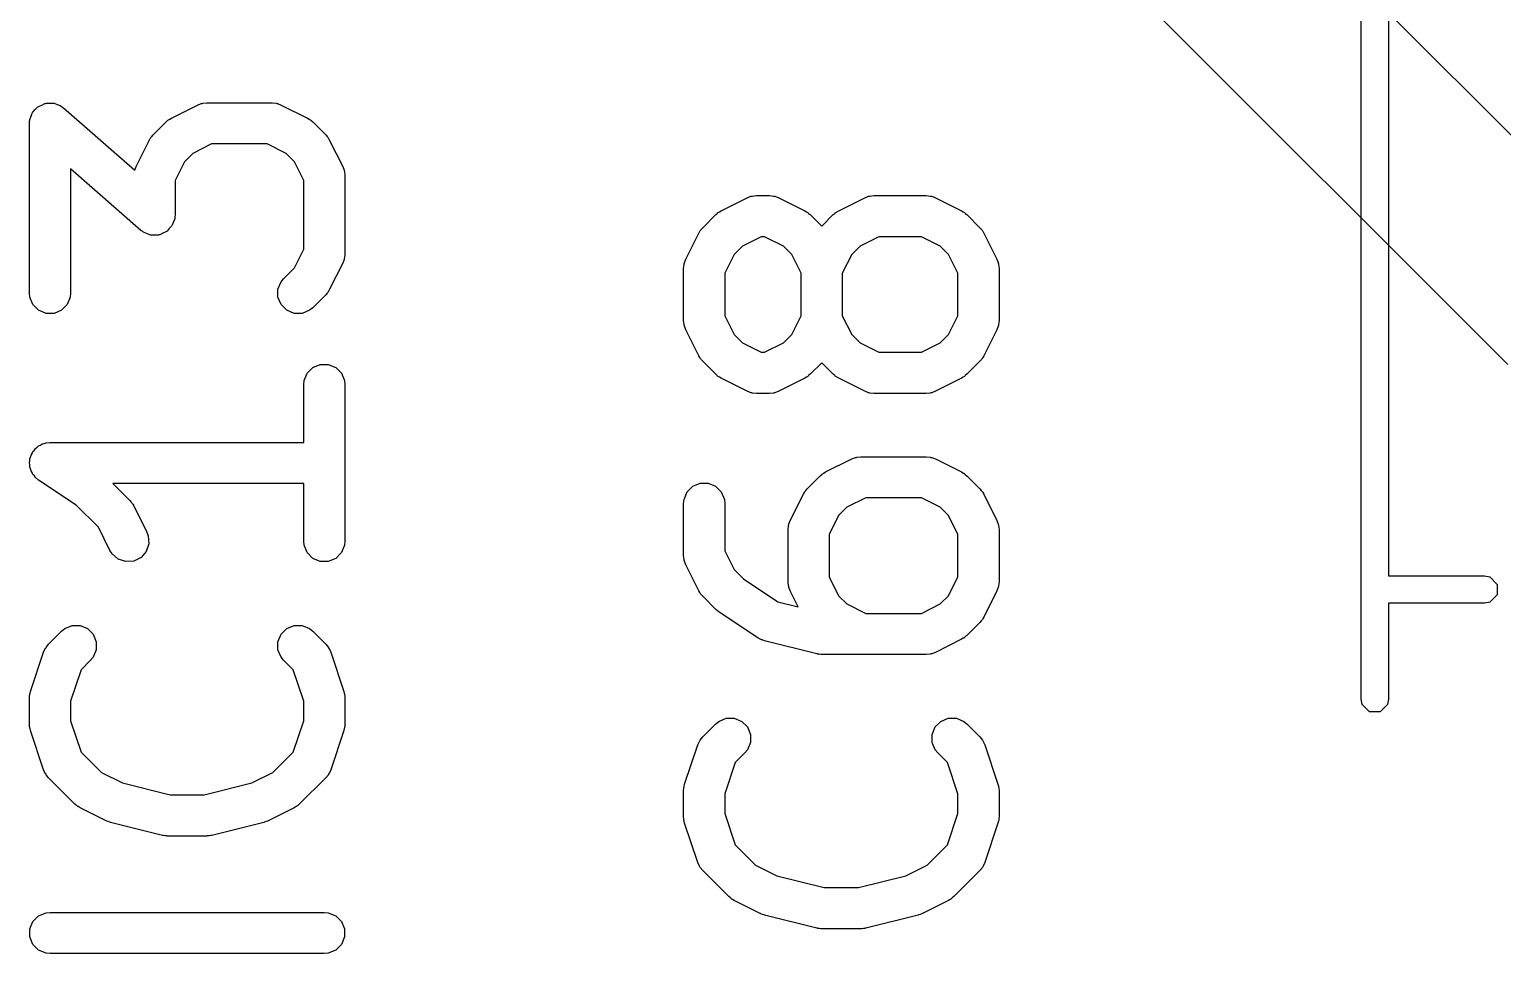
# Model space of a CAD drawing. Header units: inches. Extents: x 1.3 to 5.24, y -7.03 to -1.12.
# Drawn here: x 4.2911 to 4.5026, y -1.8672 to -1.7345 of the extents above; entities that cross this region are included whole.
import ezdxf

# ---------------------------------------------------------------- set-up
doc = ezdxf.new("R2010")
doc.units = ezdxf.units.IN
doc.header["$MEASUREMENT"] = 0
doc.layers.add('F.Cu', color=13, linetype='CONTINUOUS', true_color=0xc83434)
doc.layers.add('F.Silkscreen', color=41, linetype='CONTINUOUS', true_color=0xf2eda1)

msp = doc.modelspace()

# ---------------------------------------------------------------- linework, layer by layer
at = {"layer": 'F.Cu', "linetype": 'CONTINUOUS'}
for p, q in [((4.45441, -1.70031), (4.51729, -1.76319)), ((4.50335, -1.78265), (4.44117, -1.72047))]:
    msp.add_line(p, q, dxfattribs=at)
at = {"layer": 'F.Silkscreen', "linetype": 'CONTINUOUS'}
for p, q in [((4.48228, -1.83071), (4.48228, -1.59449)), ((4.48622, -1.59449), (4.48622, -1.81299)), ((4.29137, -1.74701), (4.29153, -1.74656)), ((4.29153, -1.74656), (4.29159, -1.74648)), ((4.29159, -1.74648), (4.29163, -1.74639)), ((4.29163, -1.74639), (4.29197, -1.74605)), ((4.29197, -1.74605), (4.29229, -1.74569)), ((4.29229, -1.74569), (4.29238, -1.74565)), ((4.29238, -1.74565), (4.29245, -1.74558)), ((4.29245, -1.74558), (4.29289, -1.74539)), ((4.29289, -1.74539), (4.29332, -1.74518)), ((4.29332, -1.74518), (4.29342, -1.74517)), ((4.29342, -1.74517), (4.29351, -1.74514)), ((4.29351, -1.74514), (4.29399, -1.74514)), ((4.29399, -1.74514), (4.29447, -1.7451)), ((4.29447, -1.7451), (4.29456, -1.74514)), ((4.29456, -1.74514), (4.29466, -1.74514)), ((4.29466, -1.74514), (4.29511, -1.74532)), ((4.29511, -1.74532), (4.29556, -1.74547)), ((4.29556, -1.74547), (4.29568, -1.74555)), ((4.29568, -1.74555), (4.29573, -1.74558)), ((4.29573, -1.74558), (4.29578, -1.74563)), ((4.29578, -1.74563), (4.29603, -1.74581)), ((4.29603, -1.74581), (4.30624, -1.75474)), ((4.31151, -1.74727), (4.31526, -1.74539)), ((4.31526, -1.74539), (4.3158, -1.74518)), ((4.3158, -1.74518), (4.31591, -1.74518)), ((4.31591, -1.74518), (4.31601, -1.74514)), ((4.31601, -1.74514), (4.31658, -1.74508)), ((4.31658, -1.74508), (4.32596, -1.74508)), ((4.32596, -1.74508), (4.32653, -1.74514)), ((4.32653, -1.74514), (4.32663, -1.74518)), ((4.32663, -1.74518), (4.32674, -1.74518)), ((4.32674, -1.74518), (4.32728, -1.74539)), ((4.32728, -1.74539), (4.33103, -1.74727)), ((4.29113, -1.74803), (4.29116, -1.74773)), ((4.29113, -1.7724), (4.29113, -1.74803)), ((4.29116, -1.74765), (4.29118, -1.7476)), ((4.29116, -1.74773), (4.29116, -1.74765)), ((4.29118, -1.7476), (4.29119, -1.74746)), ((4.29119, -1.74746), (4.29137, -1.74701)), ((4.30887, -1.74969), (4.31075, -1.74782)), ((4.31075, -1.74782), (4.31097, -1.74763)), ((4.31097, -1.74763), (4.31102, -1.74757)), ((4.31102, -1.74757), (4.31111, -1.74752)), ((4.31111, -1.74752), (4.31119, -1.74745)), ((4.31119, -1.74745), (4.31127, -1.74742)), ((4.31127, -1.74742), (4.31151, -1.74727)), ((4.33103, -1.74727), (4.33128, -1.74742)), ((4.33128, -1.74742), (4.33135, -1.74745)), ((4.33135, -1.74745), (4.33143, -1.74752)), ((4.33143, -1.74752), (4.33152, -1.74757)), ((4.33152, -1.74757), (4.33157, -1.74763)), ((4.33157, -1.74763), (4.3318, -1.74782)), ((4.3318, -1.74782), (4.33367, -1.74969)), ((4.30644, -1.75421), (4.30832, -1.75046)), ((4.30832, -1.75046), (4.30848, -1.75021)), ((4.30848, -1.75021), (4.30851, -1.75014)), ((4.30851, -1.75014), (4.30857, -1.75006)), ((4.30857, -1.75006), (4.30863, -1.74997)), ((4.30863, -1.74997), (4.30869, -1.74992)), ((4.30869, -1.74992), (4.30887, -1.74969)), ((4.33367, -1.74969), (4.33386, -1.74992)), ((4.33386, -1.74992), (4.33392, -1.74997)), ((4.33392, -1.74997), (4.33397, -1.75006)), ((4.33397, -1.75006), (4.33404, -1.75014)), ((4.33404, -1.75014), (4.33407, -1.75021)), ((4.33407, -1.75021), (4.33422, -1.75046)), ((4.33422, -1.75046), (4.3361, -1.75421)), ((4.31458, -1.75233), (4.31339, -1.75353)), ((4.31728, -1.75098), (4.31458, -1.75233)), ((4.32526, -1.75098), (4.31728, -1.75098)), ((4.32796, -1.75233), (4.32526, -1.75098)), ((4.32916, -1.75353), (4.32796, -1.75233)), ((4.30714, -1.76338), (4.29704, -1.75454)), ((4.29704, -1.75454), (4.29704, -1.7724)), ((4.30624, -1.75474), (4.30644, -1.75421)), ((4.31339, -1.75353), (4.31204, -1.75623)), ((4.3305, -1.75623), (4.32916, -1.75353)), ((4.3361, -1.75421), (4.33631, -1.75475)), ((4.33631, -1.75475), (4.33631, -1.75486)), ((4.33631, -1.75486), (4.33635, -1.75495)), ((4.33635, -1.75495), (4.33641, -1.75553)), ((4.31204, -1.75623), (4.31204, -1.76115)), ((4.3305, -1.76608), (4.3305, -1.75623)), ((4.33641, -1.75553), (4.33641, -1.76678)), ((4.39041, -1.76058), (4.39416, -1.7587)), ((4.39416, -1.7587), (4.3947, -1.75849)), ((4.3947, -1.75849), (4.39481, -1.75849)), ((4.39481, -1.75849), (4.39491, -1.75845)), ((4.39491, -1.75845), (4.39548, -1.75839)), ((4.39548, -1.75839), (4.39736, -1.75839)), ((4.39736, -1.75839), (4.39793, -1.75845)), ((4.39793, -1.75845), (4.39803, -1.75849)), ((4.39803, -1.75849), (4.39814, -1.75849)), ((4.39814, -1.75849), (4.39868, -1.7587)), ((4.39868, -1.7587), (4.40243, -1.76058)), ((4.40729, -1.76058), (4.41104, -1.7587)), ((4.41104, -1.7587), (4.41158, -1.75849)), ((4.41158, -1.75849), (4.41168, -1.75849)), ((4.41168, -1.75849), (4.41178, -1.75845)), ((4.41178, -1.75845), (4.41236, -1.75839)), ((4.41236, -1.75839), (4.41986, -1.75839)), ((4.41986, -1.75839), (4.42043, -1.75845)), ((4.42043, -1.75845), (4.42053, -1.75849)), ((4.42053, -1.75849), (4.42064, -1.75849)), ((4.42064, -1.75849), (4.42118, -1.7587)), ((4.42118, -1.7587), (4.42493, -1.76058)), ((4.31204, -1.76115), (4.31201, -1.76146)), ((4.38777, -1.763), (4.38965, -1.76113)), ((4.38965, -1.76113), (4.38987, -1.76094)), ((4.38987, -1.76094), (4.38992, -1.76088)), ((4.38992, -1.76088), (4.39001, -1.76083)), ((4.39001, -1.76083), (4.39009, -1.76076)), ((4.39009, -1.76076), (4.39017, -1.76073)), ((4.39017, -1.76073), (4.39041, -1.76058)), ((4.40243, -1.76058), (4.40268, -1.76073)), ((4.40268, -1.76073), (4.40275, -1.76076)), ((4.40275, -1.76076), (4.40283, -1.76083)), ((4.40283, -1.76083), (4.40292, -1.76088)), ((4.40292, -1.76088), (4.40297, -1.76094)), ((4.40297, -1.76094), (4.4032, -1.76113)), ((4.4032, -1.76113), (4.40486, -1.76279)), ((4.40486, -1.76279), (4.40652, -1.76113)), ((4.40652, -1.76113), (4.40675, -1.76094)), ((4.40675, -1.76094), (4.4068, -1.76088)), ((4.4068, -1.76088), (4.40689, -1.76083)), ((4.40689, -1.76083), (4.40697, -1.76076)), ((4.40697, -1.76076), (4.40704, -1.76073)), ((4.40704, -1.76073), (4.40729, -1.76058)), ((4.42493, -1.76058), (4.42517, -1.76073)), ((4.42517, -1.76073), (4.42525, -1.76076)), ((4.42525, -1.76076), (4.42533, -1.76083)), ((4.42533, -1.76083), (4.42542, -1.76088)), ((4.42542, -1.76088), (4.42547, -1.76094)), ((4.42547, -1.76094), (4.42569, -1.76113)), ((4.42569, -1.76113), (4.42757, -1.763)), ((4.30739, -1.76355), (4.30714, -1.76338)), ((4.3112, -1.76313), (4.31089, -1.7635)), ((4.31154, -1.7628), (4.3112, -1.76313)), ((4.31158, -1.7627), (4.31154, -1.7628)), ((4.31164, -1.76263), (4.31158, -1.7627)), ((4.3118, -1.76217), (4.31164, -1.76263)), ((4.31198, -1.76173), (4.3118, -1.76217)), ((4.312, -1.76159), (4.31198, -1.76173)), ((4.31201, -1.76154), (4.312, -1.76159)), ((4.31201, -1.76146), (4.31201, -1.76154)), ((4.38737, -1.76352), (4.3874, -1.76345)), ((4.3874, -1.76345), (4.38747, -1.76337)), ((4.38747, -1.76337), (4.38753, -1.76328)), ((4.38753, -1.76328), (4.38759, -1.76323)), ((4.38759, -1.76323), (4.38777, -1.763)), ((4.42757, -1.763), (4.42775, -1.76323)), ((4.42775, -1.76323), (4.42781, -1.76328)), ((4.42781, -1.76328), (4.42787, -1.76337)), ((4.42787, -1.76337), (4.42794, -1.76345)), ((4.42794, -1.76345), (4.42797, -1.76352)), ((4.30744, -1.76361), (4.30739, -1.76355)), ((4.3075, -1.76363), (4.30744, -1.76361)), ((4.30761, -1.76371), (4.3075, -1.76363)), ((4.30807, -1.76387), (4.30761, -1.76371)), ((4.30851, -1.76405), (4.30807, -1.76387)), ((4.30861, -1.76405), (4.30851, -1.76405)), ((4.3087, -1.76408), (4.30861, -1.76405)), ((4.30918, -1.76405), (4.3087, -1.76408)), ((4.30966, -1.76405), (4.30918, -1.76405)), ((4.30975, -1.76401), (4.30966, -1.76405)), ((4.30985, -1.76401), (4.30975, -1.76401)), ((4.31028, -1.76379), (4.30985, -1.76401)), ((4.31073, -1.76361), (4.31028, -1.76379)), ((4.3108, -1.76354), (4.31073, -1.76361)), ((4.31089, -1.7635), (4.3108, -1.76354)), ((4.38534, -1.76752), (4.38722, -1.76377)), ((4.38722, -1.76377), (4.38737, -1.76352)), ((4.39618, -1.7643), (4.39348, -1.76564)), ((4.39666, -1.7643), (4.39618, -1.7643)), ((4.39936, -1.76564), (4.39666, -1.7643)), ((4.41305, -1.7643), (4.41036, -1.76564)), ((4.41916, -1.7643), (4.41305, -1.7643)), ((4.42186, -1.76564), (4.41916, -1.7643)), ((4.42797, -1.76352), (4.42812, -1.76377)), ((4.42812, -1.76377), (4.43, -1.76752)), ((4.32916, -1.76878), (4.3305, -1.76608)), ((4.33631, -1.76756), (4.3361, -1.7681)), ((4.33635, -1.76736), (4.33631, -1.76745)), ((4.33631, -1.76745), (4.33631, -1.76756)), ((4.33641, -1.76678), (4.33635, -1.76736)), ((4.38514, -1.76806), (4.38534, -1.76752)), ((4.39229, -1.76684), (4.39094, -1.76954)), ((4.39348, -1.76564), (4.39229, -1.76684)), ((4.40056, -1.76684), (4.39936, -1.76564)), ((4.40191, -1.76954), (4.40056, -1.76684)), ((4.40916, -1.76684), (4.40781, -1.76954)), ((4.41036, -1.76564), (4.40916, -1.76684)), ((4.42305, -1.76684), (4.42186, -1.76564)), ((4.4244, -1.76954), (4.42305, -1.76684)), ((4.43, -1.76752), (4.4302, -1.76806)), ((4.32762, -1.77032), (4.32916, -1.76878)), ((4.3361, -1.7681), (4.33422, -1.77185)), ((4.38503, -1.76884), (4.38509, -1.76827)), ((4.38503, -1.77634), (4.38503, -1.76884)), ((4.38509, -1.76827), (4.38513, -1.76817)), ((4.38513, -1.76817), (4.38514, -1.76806)), ((4.39094, -1.76954), (4.39094, -1.77564)), ((4.40191, -1.77564), (4.40191, -1.76954)), ((4.40781, -1.76954), (4.40781, -1.77564)), ((4.4244, -1.77564), (4.4244, -1.76954)), ((4.4302, -1.76806), (4.43021, -1.76817)), ((4.43021, -1.76817), (4.43025, -1.76827)), ((4.43025, -1.76827), (4.43031, -1.76884)), ((4.43031, -1.76884), (4.43031, -1.77634)), ((4.32681, -1.77183), (4.32725, -1.77076)), ((4.32681, -1.77298), (4.32681, -1.77183)), ((4.32725, -1.77076), (4.32762, -1.77032)), ((4.33422, -1.77185), (4.33407, -1.7721)), ((4.29119, -1.77298), (4.29113, -1.7724)), ((4.29163, -1.77404), (4.29119, -1.77298)), ((4.29245, -1.77486), (4.29163, -1.77404)), ((4.29654, -1.77404), (4.29573, -1.77486)), ((4.29698, -1.77298), (4.29654, -1.77404)), ((4.29704, -1.7724), (4.29698, -1.77298)), ((4.32725, -1.77404), (4.32681, -1.77298)), ((4.32807, -1.77486), (4.32725, -1.77404)), ((4.33367, -1.77262), (4.3318, -1.77449)), ((4.33386, -1.77239), (4.33367, -1.77262)), ((4.33392, -1.77234), (4.33386, -1.77239)), ((4.33397, -1.77225), (4.33392, -1.77234)), ((4.33404, -1.77217), (4.33397, -1.77225)), ((4.33407, -1.7721), (4.33404, -1.77217)), ((4.29351, -1.7753), (4.29245, -1.77486)), ((4.29466, -1.7753), (4.29351, -1.7753)), ((4.29573, -1.77486), (4.29466, -1.7753)), ((4.32913, -1.7753), (4.32807, -1.77486)), ((4.33028, -1.7753), (4.32913, -1.7753)), ((4.33135, -1.77486), (4.33028, -1.7753)), ((4.3318, -1.77449), (4.33135, -1.77486)), ((4.39094, -1.77564), (4.39229, -1.77834)), ((4.40056, -1.77834), (4.40191, -1.77564)), ((4.40781, -1.77564), (4.40916, -1.77834)), ((4.42305, -1.77834), (4.4244, -1.77564)), ((4.38509, -1.77692), (4.38503, -1.77634)), ((4.38513, -1.77701), (4.38509, -1.77692)), ((4.38514, -1.77712), (4.38513, -1.77701)), ((4.38534, -1.77766), (4.38514, -1.77712)), ((4.38722, -1.78141), (4.38534, -1.77766)), ((4.43, -1.77766), (4.42812, -1.78141)), ((4.4302, -1.77712), (4.43, -1.77766)), ((4.43021, -1.77701), (4.4302, -1.77712)), ((4.43025, -1.77692), (4.43021, -1.77701)), ((4.43031, -1.77634), (4.43025, -1.77692)), ((4.39229, -1.77834), (4.39348, -1.77954)), ((4.39348, -1.77954), (4.39618, -1.78089)), ((4.39666, -1.78089), (4.39936, -1.77954)), ((4.39936, -1.77954), (4.40056, -1.77834)), ((4.40916, -1.77834), (4.41036, -1.77954)), ((4.41036, -1.77954), (4.41305, -1.78089)), ((4.41916, -1.78089), (4.42186, -1.77954)), ((4.42186, -1.77954), (4.42305, -1.77834)), ((4.38737, -1.78166), (4.38722, -1.78141)), ((4.3874, -1.78173), (4.38737, -1.78166)), ((4.38747, -1.78181), (4.3874, -1.78173)), ((4.38753, -1.7819), (4.38747, -1.78181)), ((4.38759, -1.78195), (4.38753, -1.7819)), ((4.38777, -1.78218), (4.38759, -1.78195)), ((4.38965, -1.78405), (4.38777, -1.78218)), ((4.39618, -1.78089), (4.39666, -1.78089)), ((4.40486, -1.78239), (4.4032, -1.78405)), ((4.40652, -1.78405), (4.40486, -1.78239)), ((4.41305, -1.78089), (4.41916, -1.78089)), ((4.42757, -1.78218), (4.42569, -1.78405)), ((4.42775, -1.78195), (4.42757, -1.78218)), ((4.42781, -1.7819), (4.42775, -1.78195)), ((4.42787, -1.78181), (4.42781, -1.7819)), ((4.42794, -1.78173), (4.42787, -1.78181)), ((4.42797, -1.78166), (4.42794, -1.78173)), ((4.42812, -1.78141), (4.42797, -1.78166)), ((4.33056, -1.78495), (4.331, -1.78389)), ((4.331, -1.78389), (4.33182, -1.78307)), ((4.33182, -1.78307), (4.33288, -1.78263)), ((4.33288, -1.78263), (4.33403, -1.78263)), ((4.33403, -1.78263), (4.3351, -1.78307)), ((4.3351, -1.78307), (4.33591, -1.78389)), ((4.33591, -1.78389), (4.33635, -1.78495)), ((4.38987, -1.78424), (4.38965, -1.78405)), ((4.38992, -1.7843), (4.38987, -1.78424)), ((4.39001, -1.78435), (4.38992, -1.7843)), ((4.39009, -1.78442), (4.39001, -1.78435)), ((4.39017, -1.78445), (4.39009, -1.78442)), ((4.39041, -1.78461), (4.39017, -1.78445)), ((4.39416, -1.78648), (4.39041, -1.78461)), ((4.40243, -1.78461), (4.39868, -1.78648)), ((4.40268, -1.78445), (4.40243, -1.78461)), ((4.40275, -1.78442), (4.40268, -1.78445)), ((4.40283, -1.78435), (4.40275, -1.78442)), ((4.40292, -1.7843), (4.40283, -1.78435)), ((4.40297, -1.78424), (4.40292, -1.7843)), ((4.4032, -1.78405), (4.40297, -1.78424)), ((4.40675, -1.78424), (4.40652, -1.78405)), ((4.4068, -1.7843), (4.40675, -1.78424)), ((4.40689, -1.78435), (4.4068, -1.7843)), ((4.40697, -1.78442), (4.40689, -1.78435)), ((4.40704, -1.78445), (4.40697, -1.78442)), ((4.40729, -1.78461), (4.40704, -1.78445)), ((4.41104, -1.78648), (4.40729, -1.78461)), ((4.42493, -1.78461), (4.42118, -1.78648)), ((4.42517, -1.78445), (4.42493, -1.78461)), ((4.42525, -1.78442), (4.42517, -1.78445)), ((4.42533, -1.78435), (4.42525, -1.78442)), ((4.42542, -1.7843), (4.42533, -1.78435)), ((4.42547, -1.78424), (4.42542, -1.7843)), ((4.42569, -1.78405), (4.42547, -1.78424)), ((4.3305, -1.78553), (4.33056, -1.78495)), ((4.3305, -1.79382), (4.3305, -1.78553)), ((4.33635, -1.78495), (4.33641, -1.78553)), ((4.33641, -1.78553), (4.33641, -1.80802)), ((4.3947, -1.78669), (4.39416, -1.78648)), ((4.39481, -1.78669), (4.3947, -1.78669)), ((4.39491, -1.78674), (4.39481, -1.78669)), ((4.39803, -1.78669), (4.39793, -1.78674)), ((4.39814, -1.78669), (4.39803, -1.78669)), ((4.39868, -1.78648), (4.39814, -1.78669)), ((4.41158, -1.78669), (4.41104, -1.78648)), ((4.41168, -1.78669), (4.41158, -1.78669)), ((4.41178, -1.78674), (4.41168, -1.78669)), ((4.42053, -1.78669), (4.42043, -1.78674)), ((4.42064, -1.78669), (4.42053, -1.78669)), ((4.42118, -1.78648), (4.42064, -1.78669)), ((4.39548, -1.78679), (4.39491, -1.78674)), ((4.39736, -1.78679), (4.39548, -1.78679)), ((4.39793, -1.78674), (4.39736, -1.78679)), ((4.41236, -1.78679), (4.41178, -1.78674)), ((4.41986, -1.78679), (4.41236, -1.78679)), ((4.42043, -1.78674), (4.41986, -1.78679)), ((4.29152, -1.7954), (4.29163, -1.79513)), ((4.29163, -1.79513), (4.29184, -1.79493)), ((4.29184, -1.79493), (4.292, -1.79469)), ((4.292, -1.79469), (4.29224, -1.79453)), ((4.29224, -1.79453), (4.29245, -1.79432)), ((4.29245, -1.79432), (4.29271, -1.79421)), ((4.29271, -1.79421), (4.29295, -1.79405)), ((4.29295, -1.79405), (4.29324, -1.79399)), ((4.29324, -1.79399), (4.29351, -1.79388)), ((4.29351, -1.79388), (4.29408, -1.79382)), ((4.29408, -1.79382), (4.29408, -1.79382)), ((4.29408, -1.79382), (4.29409, -1.79382)), ((4.29409, -1.79382), (4.29409, -1.79382)), ((4.29409, -1.79382), (4.3305, -1.79382)), ((4.29113, -1.79678), (4.29119, -1.79649)), ((4.29119, -1.79706), (4.29113, -1.79678)), ((4.29119, -1.7962), (4.2913, -1.79593)), ((4.29119, -1.79649), (4.29119, -1.7962)), ((4.29119, -1.79735), (4.29119, -1.79706)), ((4.2913, -1.79593), (4.29136, -1.79565)), ((4.29136, -1.79565), (4.29152, -1.7954)), ((4.40541, -1.79807), (4.40916, -1.7962)), ((4.40916, -1.7962), (4.4097, -1.79599)), ((4.4097, -1.79599), (4.40981, -1.79598)), ((4.40981, -1.79598), (4.40991, -1.79594)), ((4.40991, -1.79594), (4.41048, -1.79588)), ((4.41048, -1.79588), (4.41986, -1.79588)), ((4.41986, -1.79588), (4.42043, -1.79594)), ((4.42043, -1.79594), (4.42053, -1.79598)), ((4.42053, -1.79598), (4.42064, -1.79599)), ((4.42064, -1.79599), (4.42118, -1.7962)), ((4.42118, -1.7962), (4.42493, -1.79807)), ((4.2913, -1.79762), (4.29119, -1.79735)), ((4.29136, -1.79791), (4.2913, -1.79762)), ((4.29152, -1.79815), (4.29136, -1.79791)), ((4.29163, -1.79842), (4.29152, -1.79815)), ((4.29184, -1.79862), (4.29163, -1.79842)), ((4.292, -1.79887), (4.29184, -1.79862)), ((4.29244, -1.79923), (4.292, -1.79887)), ((4.29245, -1.79923), (4.29244, -1.79923)), ((4.29783, -1.80282), (4.29245, -1.79923)), ((4.29245, -1.79923), (4.29245, -1.79923)), ((4.29245, -1.79923), (4.29245, -1.79923)), ((4.40277, -1.8005), (4.40464, -1.79862)), ((4.40464, -1.79862), (4.40487, -1.79844)), ((4.40487, -1.79844), (4.40492, -1.79838)), ((4.40492, -1.79838), (4.40501, -1.79832)), ((4.40501, -1.79832), (4.40509, -1.79826)), ((4.40509, -1.79826), (4.40516, -1.79823)), ((4.40516, -1.79823), (4.40541, -1.79807)), ((4.42493, -1.79807), (4.42517, -1.79823)), ((4.42517, -1.79823), (4.42525, -1.79826)), ((4.42525, -1.79826), (4.42533, -1.79832)), ((4.42533, -1.79832), (4.42542, -1.79838)), ((4.42542, -1.79838), (4.42547, -1.79844)), ((4.42547, -1.79844), (4.42569, -1.79862)), ((4.42569, -1.79862), (4.42757, -1.8005)), ((4.3305, -1.79973), (4.30309, -1.79973)), ((4.30309, -1.79973), (4.30555, -1.80219)), ((4.3305, -1.80802), (4.3305, -1.79973)), ((4.38509, -1.80201), (4.38553, -1.80095)), ((4.38553, -1.80095), (4.38634, -1.80013)), ((4.38634, -1.80013), (4.38741, -1.79969)), ((4.38741, -1.79969), (4.38856, -1.79969)), ((4.38856, -1.79969), (4.38963, -1.80013)), ((4.38963, -1.80013), (4.39044, -1.80095)), ((4.39044, -1.80095), (4.39088, -1.80201)), ((4.40034, -1.80502), (4.40222, -1.80127)), ((4.40222, -1.80127), (4.40237, -1.80102)), ((4.40237, -1.80102), (4.4024, -1.80095)), ((4.4024, -1.80095), (4.40247, -1.80087)), ((4.40247, -1.80087), (4.40253, -1.80078)), ((4.40253, -1.80078), (4.40258, -1.80073)), ((4.40258, -1.80073), (4.40277, -1.8005)), ((4.42757, -1.8005), (4.42775, -1.80073)), ((4.42775, -1.80073), (4.42781, -1.80078)), ((4.42781, -1.80078), (4.42787, -1.80087)), ((4.42787, -1.80087), (4.42794, -1.80095)), ((4.42794, -1.80095), (4.42797, -1.80102)), ((4.42797, -1.80102), (4.42812, -1.80127)), ((4.42812, -1.80127), (4.43, -1.80502)), ((4.30103, -1.80602), (4.29783, -1.80282)), ((4.30555, -1.80219), (4.30573, -1.80241)), ((4.30573, -1.80241), (4.30579, -1.80246)), ((4.30579, -1.80246), (4.30585, -1.80255)), ((4.30585, -1.80255), (4.30592, -1.80263)), ((4.30592, -1.80263), (4.30595, -1.80271)), ((4.30595, -1.80271), (4.3061, -1.80295)), ((4.3061, -1.80295), (4.30798, -1.8067)), ((4.38503, -1.80259), (4.38509, -1.80201)), ((4.38503, -1.81009), (4.38503, -1.80259)), ((4.39088, -1.80201), (4.39094, -1.80259)), ((4.39094, -1.80259), (4.39094, -1.80939)), ((4.40848, -1.80314), (4.40728, -1.80434)), ((4.41118, -1.80179), (4.40848, -1.80314)), ((4.41916, -1.80179), (4.41118, -1.80179)), ((4.42186, -1.80314), (4.41916, -1.80179)), ((4.42305, -1.80434), (4.42186, -1.80314)), ((4.40003, -1.80634), (4.40009, -1.80576)), ((4.40009, -1.80576), (4.40013, -1.80566)), ((4.40013, -1.80566), (4.40014, -1.80556)), ((4.40014, -1.80556), (4.40034, -1.80502)), ((4.40728, -1.80434), (4.40594, -1.80703)), ((4.4244, -1.80703), (4.42305, -1.80434)), ((4.43, -1.80502), (4.4302, -1.80556)), ((4.4302, -1.80556), (4.43021, -1.80566)), ((4.43021, -1.80566), (4.43025, -1.80576)), ((4.43025, -1.80576), (4.43031, -1.80634)), ((4.30269, -1.80934), (4.30103, -1.80602)), ((4.30798, -1.8067), (4.30818, -1.80724)), ((4.30818, -1.80724), (4.30827, -1.80839)), ((4.40003, -1.81384), (4.40003, -1.80634)), ((4.40594, -1.80703), (4.40594, -1.81314)), ((4.4244, -1.81314), (4.4244, -1.80703)), ((4.43031, -1.80634), (4.43031, -1.81384)), ((4.303, -1.80983), (4.30269, -1.80934)), ((4.30387, -1.81059), (4.303, -1.80983)), ((4.3079, -1.80949), (4.30715, -1.81036)), ((4.30827, -1.80839), (4.3079, -1.80949)), ((4.33056, -1.8086), (4.3305, -1.80802)), ((4.331, -1.80966), (4.33056, -1.8086)), ((4.33182, -1.81048), (4.331, -1.80966)), ((4.33591, -1.80966), (4.3351, -1.81048)), ((4.33635, -1.8086), (4.33591, -1.80966)), ((4.33641, -1.80802), (4.33635, -1.8086)), ((4.39094, -1.80939), (4.39229, -1.81209)), ((4.30497, -1.81095), (4.30387, -1.81059)), ((4.30612, -1.81087), (4.30497, -1.81095)), ((4.30715, -1.81036), (4.30612, -1.81087)), ((4.33288, -1.81092), (4.33182, -1.81048)), ((4.33403, -1.81092), (4.33288, -1.81092)), ((4.3351, -1.81048), (4.33403, -1.81092)), ((4.38509, -1.81066), (4.38503, -1.81009)), ((4.38513, -1.81076), (4.38509, -1.81066)), ((4.38514, -1.81087), (4.38513, -1.81076)), ((4.38534, -1.81141), (4.38514, -1.81087)), ((4.38722, -1.81516), (4.38534, -1.81141)), ((4.39229, -1.81209), (4.39362, -1.81342)), ((4.39362, -1.81342), (4.39857, -1.81672)), ((4.40009, -1.81441), (4.40003, -1.81384)), ((4.40594, -1.81314), (4.40728, -1.81584)), ((4.42305, -1.81584), (4.4244, -1.81314)), ((4.43031, -1.81384), (4.43025, -1.81441)), ((4.48622, -1.81299), (4.5, -1.81299)), ((4.5, -1.81299), (4.50075, -1.81314)), ((4.50075, -1.81314), (4.50182, -1.81421)), ((4.50182, -1.81421), (4.50182, -1.81571)), ((4.38737, -1.8154), (4.38722, -1.81516)), ((4.3874, -1.81548), (4.38737, -1.8154)), ((4.38747, -1.81556), (4.3874, -1.81548)), ((4.38753, -1.81565), (4.38747, -1.81556)), ((4.38759, -1.8157), (4.38753, -1.81565)), ((4.38777, -1.81592), (4.38759, -1.8157)), ((4.38965, -1.8178), (4.38777, -1.81592)), ((4.40013, -1.81451), (4.40009, -1.81441)), ((4.40014, -1.81462), (4.40013, -1.81451)), ((4.40034, -1.81516), (4.40014, -1.81462)), ((4.40149, -1.81745), (4.40034, -1.81516)), ((4.40728, -1.81584), (4.40848, -1.81703)), ((4.42186, -1.81703), (4.42305, -1.81584)), ((4.43, -1.81516), (4.42812, -1.81891)), ((4.4302, -1.81462), (4.43, -1.81516)), ((4.43021, -1.81451), (4.4302, -1.81462)), ((4.43025, -1.81441), (4.43021, -1.81451)), ((4.50182, -1.81571), (4.50075, -1.81678)), ((4.38988, -1.81799), (4.38965, -1.8178)), ((4.38965, -1.8178), (4.38965, -1.8178)), ((4.38965, -1.8178), (4.38965, -1.8178)), ((4.39009, -1.81817), (4.38988, -1.81799)), ((4.3901, -1.81817), (4.39009, -1.81817)), ((4.39009, -1.81817), (4.39009, -1.81817)), ((4.39572, -1.82192), (4.3901, -1.81817)), ((4.39857, -1.81672), (4.40149, -1.81745)), ((4.40848, -1.81703), (4.41118, -1.81838)), ((4.41118, -1.81838), (4.41916, -1.81838)), ((4.41916, -1.81838), (4.42186, -1.81703)), ((4.5, -1.81693), (4.48622, -1.81693)), ((4.48622, -1.81693), (4.48622, -1.83071)), ((4.50075, -1.81678), (4.5, -1.81693)), ((4.2962, -1.82057), (4.29726, -1.82013)), ((4.29726, -1.82013), (4.29841, -1.82013)), ((4.29841, -1.82013), (4.29948, -1.82057)), ((4.32807, -1.82057), (4.32913, -1.82013)), ((4.32913, -1.82013), (4.33028, -1.82013)), ((4.33028, -1.82013), (4.33135, -1.82057)), ((4.42757, -1.81967), (4.42569, -1.82155)), ((4.42775, -1.81945), (4.42757, -1.81967)), ((4.42781, -1.8194), (4.42775, -1.81945)), ((4.42787, -1.81931), (4.42781, -1.8194)), ((4.42794, -1.81923), (4.42787, -1.81931)), ((4.42797, -1.81915), (4.42794, -1.81923)), ((4.42812, -1.81891), (4.42797, -1.81915)), ((4.29387, -1.82281), (4.29575, -1.82093)), ((4.29575, -1.82093), (4.2962, -1.82057)), ((4.29948, -1.82057), (4.30029, -1.82138)), ((4.30029, -1.82138), (4.30073, -1.82245)), ((4.30073, -1.82245), (4.30073, -1.8236)), ((4.32681, -1.82245), (4.32725, -1.82138)), ((4.32681, -1.8236), (4.32681, -1.82245)), ((4.32725, -1.82138), (4.32807, -1.82057)), ((4.33135, -1.82057), (4.3318, -1.82093)), ((4.3318, -1.82093), (4.33367, -1.82281)), ((4.39604, -1.82209), (4.39572, -1.82192)), ((4.3961, -1.82213), (4.39604, -1.82209)), ((4.39617, -1.82215), (4.3961, -1.82213)), ((4.39623, -1.82219), (4.39617, -1.82215)), ((4.3963, -1.8222), (4.39623, -1.82219)), ((4.39664, -1.82232), (4.3963, -1.8222)), ((4.40414, -1.8242), (4.39664, -1.82232)), ((4.42493, -1.8221), (4.42118, -1.82398)), ((4.42517, -1.82194), (4.42493, -1.8221)), ((4.42525, -1.82192), (4.42517, -1.82194)), ((4.42533, -1.82185), (4.42525, -1.82192)), ((4.42542, -1.82179), (4.42533, -1.82185)), ((4.42547, -1.82173), (4.42542, -1.82179)), ((4.42569, -1.82155), (4.42547, -1.82173)), ((4.29129, -1.82959), (4.29316, -1.82396)), ((4.29316, -1.82396), (4.2934, -1.82343)), ((4.2934, -1.82343), (4.29347, -1.82335)), ((4.29347, -1.82335), (4.29351, -1.82326)), ((4.29351, -1.82326), (4.29387, -1.82281)), ((4.30029, -1.82466), (4.29992, -1.82511)), ((4.30073, -1.8236), (4.30029, -1.82466)), ((4.32725, -1.82466), (4.32681, -1.8236)), ((4.32762, -1.82511), (4.32725, -1.82466)), ((4.33367, -1.82281), (4.33404, -1.82326)), ((4.33404, -1.82326), (4.33408, -1.82335)), ((4.33408, -1.82335), (4.33415, -1.82343)), ((4.33415, -1.82343), (4.33438, -1.82396)), ((4.33438, -1.82396), (4.33626, -1.82959)), ((4.40424, -1.82421), (4.40414, -1.8242)), ((4.40428, -1.82423), (4.40424, -1.82421)), ((4.4045, -1.82425), (4.40428, -1.82423)), ((4.40471, -1.82428), (4.4045, -1.82425)), ((4.40476, -1.82428), (4.40471, -1.82428)), ((4.40486, -1.82429), (4.40476, -1.82428)), ((4.41986, -1.82429), (4.40486, -1.82429)), ((4.42043, -1.82423), (4.41986, -1.82429)), ((4.42053, -1.82419), (4.42043, -1.82423)), ((4.42064, -1.82418), (4.42053, -1.82419)), ((4.42118, -1.82398), (4.42064, -1.82418)), ((4.29854, -1.82649), (4.29704, -1.831)), ((4.29992, -1.82511), (4.29854, -1.82649)), ((4.329, -1.82649), (4.32762, -1.82511)), ((4.3305, -1.831), (4.329, -1.82649)), ((4.29113, -1.83052), (4.29116, -1.83023)), ((4.29113, -1.83427), (4.29113, -1.83052)), ((4.29116, -1.83015), (4.29118, -1.83005)), ((4.29116, -1.83023), (4.29116, -1.83015)), ((4.29118, -1.83005), (4.29119, -1.82995)), ((4.29119, -1.82995), (4.29122, -1.82987)), ((4.29122, -1.82987), (4.29129, -1.82959)), ((4.29704, -1.831), (4.29704, -1.83379)), ((4.3305, -1.83379), (4.3305, -1.831)), ((4.33626, -1.82959), (4.33632, -1.82987)), ((4.33632, -1.82987), (4.33635, -1.82995)), ((4.33635, -1.82995), (4.33636, -1.83005)), ((4.33636, -1.83005), (4.33639, -1.83015)), ((4.33639, -1.83015), (4.33638, -1.83023)), ((4.33638, -1.83023), (4.33641, -1.83052)), ((4.33641, -1.83052), (4.33641, -1.83427)), ((4.48243, -1.83146), (4.48228, -1.83071)), ((4.48622, -1.83071), (4.48607, -1.83146)), ((4.4835, -1.83253), (4.48243, -1.83146)), ((4.48501, -1.83253), (4.4835, -1.83253)), ((4.48607, -1.83146), (4.48501, -1.83253)), ((4.29116, -1.83456), (4.29113, -1.83427)), ((4.29116, -1.83464), (4.29116, -1.83456)), ((4.29118, -1.83474), (4.29116, -1.83464)), ((4.29119, -1.83485), (4.29118, -1.83474)), ((4.29122, -1.83492), (4.29119, -1.83485)), ((4.29129, -1.8352), (4.29122, -1.83492)), ((4.29316, -1.84083), (4.29129, -1.8352)), ((4.29704, -1.83379), (4.29854, -1.8383)), ((4.329, -1.8383), (4.3305, -1.83379)), ((4.33626, -1.8352), (4.33438, -1.84083)), ((4.33632, -1.83492), (4.33626, -1.8352)), ((4.33635, -1.83485), (4.33632, -1.83492)), ((4.33636, -1.83474), (4.33635, -1.83485)), ((4.33639, -1.83464), (4.33636, -1.83474)), ((4.33641, -1.83427), (4.33638, -1.83456)), ((4.33638, -1.83456), (4.33639, -1.83464)), ((4.38777, -1.83612), (4.38965, -1.83425)), ((4.38965, -1.83425), (4.39009, -1.83388)), ((4.39009, -1.83388), (4.39116, -1.83344)), ((4.39116, -1.83344), (4.39231, -1.83344)), ((4.39231, -1.83344), (4.39337, -1.83388)), ((4.39337, -1.83388), (4.39419, -1.83469)), ((4.39419, -1.83469), (4.39463, -1.83576)), ((4.42071, -1.83576), (4.42115, -1.83469)), ((4.42115, -1.83469), (4.42197, -1.83388)), ((4.42197, -1.83388), (4.42303, -1.83344)), ((4.42303, -1.83344), (4.42418, -1.83344)), ((4.42418, -1.83344), (4.42525, -1.83388)), ((4.42525, -1.83388), (4.42569, -1.83425)), ((4.42569, -1.83425), (4.42757, -1.83612)), ((4.38518, -1.8429), (4.38706, -1.83727)), ((4.38706, -1.83727), (4.38729, -1.83675)), ((4.38729, -1.83675), (4.38736, -1.83667)), ((4.38736, -1.83667), (4.3874, -1.83657)), ((4.3874, -1.83657), (4.38777, -1.83612)), ((4.39463, -1.83691), (4.39419, -1.83797)), ((4.39463, -1.83576), (4.39463, -1.83691)), ((4.42071, -1.83691), (4.42071, -1.83576)), ((4.42115, -1.83797), (4.42071, -1.83691)), ((4.42757, -1.83612), (4.42794, -1.83657)), ((4.42794, -1.83657), (4.42798, -1.83667)), ((4.42798, -1.83667), (4.42805, -1.83675)), ((4.42805, -1.83675), (4.42828, -1.83727)), ((4.42828, -1.83727), (4.43016, -1.8429)), ((4.29854, -1.8383), (4.30146, -1.84122)), ((4.32608, -1.84122), (4.329, -1.8383)), ((4.39382, -1.83842), (4.39244, -1.8398)), ((4.39419, -1.83797), (4.39382, -1.83842)), ((4.42152, -1.83842), (4.42115, -1.83797)), ((4.4229, -1.8398), (4.42152, -1.83842)), ((4.2934, -1.84136), (4.29316, -1.84083)), ((4.29347, -1.84144), (4.2934, -1.84136)), ((4.29351, -1.84154), (4.29347, -1.84144)), ((4.29387, -1.84198), (4.29351, -1.84154)), ((4.30146, -1.84122), (4.30449, -1.84273)), ((4.32305, -1.84273), (4.32608, -1.84122)), ((4.33404, -1.84154), (4.33367, -1.84198)), ((4.33408, -1.84144), (4.33404, -1.84154)), ((4.33415, -1.84136), (4.33408, -1.84144)), ((4.33438, -1.84083), (4.33415, -1.84136)), ((4.39244, -1.8398), (4.39094, -1.84431)), ((4.4244, -1.84431), (4.4229, -1.8398)), ((4.29762, -1.84573), (4.29387, -1.84198)), ((4.30449, -1.84273), (4.31132, -1.84444)), ((4.31622, -1.84444), (4.32305, -1.84273)), ((4.33367, -1.84198), (4.32992, -1.84573)), ((4.38503, -1.84383), (4.38506, -1.84354)), ((4.38506, -1.84346), (4.38508, -1.84336)), ((4.38506, -1.84354), (4.38506, -1.84346)), ((4.38508, -1.84336), (4.38509, -1.84326)), ((4.38509, -1.84326), (4.38512, -1.84318)), ((4.38512, -1.84318), (4.38518, -1.8429)), ((4.43016, -1.8429), (4.43022, -1.84318)), ((4.43022, -1.84318), (4.43025, -1.84326)), ((4.43025, -1.84326), (4.43026, -1.84336)), ((4.43026, -1.84336), (4.43028, -1.84346)), ((4.43028, -1.84346), (4.43028, -1.84354)), ((4.43028, -1.84354), (4.43031, -1.84383)), ((4.29785, -1.84592), (4.29762, -1.84573)), ((4.2979, -1.84598), (4.29785, -1.84592)), ((4.31132, -1.84444), (4.31622, -1.84444)), ((4.32969, -1.84592), (4.32964, -1.84598)), ((4.32992, -1.84573), (4.32969, -1.84592)), ((4.38503, -1.84758), (4.38503, -1.84383)), ((4.39094, -1.84431), (4.39094, -1.8471)), ((4.4244, -1.8471), (4.4244, -1.84431)), ((4.43031, -1.84383), (4.43031, -1.84758)), ((4.29799, -1.84603), (4.2979, -1.84598)), ((4.29807, -1.8461), (4.29799, -1.84603)), ((4.29814, -1.84613), (4.29807, -1.8461)), ((4.29839, -1.84629), (4.29814, -1.84613)), ((4.30214, -1.84816), (4.29839, -1.84629)), ((4.32915, -1.84629), (4.3254, -1.84816)), ((4.3294, -1.84613), (4.32915, -1.84629)), ((4.32947, -1.8461), (4.3294, -1.84613)), ((4.32955, -1.84603), (4.32947, -1.8461)), ((4.32964, -1.84598), (4.32955, -1.84603)), ((4.38506, -1.84787), (4.38503, -1.84758)), ((4.38506, -1.84795), (4.38506, -1.84787)), ((4.38508, -1.84805), (4.38506, -1.84795)), ((4.38509, -1.84816), (4.38508, -1.84805)), ((4.39094, -1.8471), (4.39244, -1.85161)), ((4.4229, -1.85161), (4.4244, -1.8471)), ((4.43026, -1.84805), (4.43025, -1.84816)), ((4.43028, -1.84795), (4.43026, -1.84805)), ((4.43031, -1.84758), (4.43028, -1.84787)), ((4.43028, -1.84787), (4.43028, -1.84795)), ((4.30218, -1.84818), (4.30214, -1.84816)), ((4.3022, -1.84819), (4.30218, -1.84818)), ((4.30244, -1.84828), (4.3022, -1.84819)), ((4.30268, -1.84837), (4.30244, -1.84828)), ((4.3027, -1.84837), (4.30268, -1.84837)), ((4.30275, -1.84838), (4.3027, -1.84837)), ((4.31024, -1.85026), (4.30275, -1.84838)), ((4.3248, -1.84838), (4.3173, -1.85026)), ((4.32484, -1.84837), (4.3248, -1.84838)), ((4.32486, -1.84837), (4.32484, -1.84837)), ((4.3251, -1.84828), (4.32486, -1.84837)), ((4.32534, -1.84819), (4.3251, -1.84828)), ((4.32536, -1.84818), (4.32534, -1.84819)), ((4.3254, -1.84816), (4.32536, -1.84818)), ((4.38512, -1.84823), (4.38509, -1.84816)), ((4.38518, -1.84852), (4.38512, -1.84823)), ((4.38706, -1.85414), (4.38518, -1.84852)), ((4.43016, -1.84852), (4.42828, -1.85414)), ((4.43022, -1.84823), (4.43016, -1.84852)), ((4.43025, -1.84816), (4.43022, -1.84823)), ((4.31034, -1.85027), (4.31024, -1.85026)), ((4.31038, -1.85029), (4.31034, -1.85027)), ((4.3106, -1.85031), (4.31038, -1.85029)), ((4.31082, -1.85034), (4.3106, -1.85031)), ((4.31086, -1.85034), (4.31082, -1.85034)), ((4.31096, -1.85035), (4.31086, -1.85034)), ((4.31658, -1.85035), (4.31096, -1.85035)), ((4.31669, -1.85034), (4.31658, -1.85035)), ((4.31673, -1.85034), (4.31669, -1.85034)), ((4.31694, -1.85031), (4.31673, -1.85034)), ((4.31716, -1.85029), (4.31694, -1.85031)), ((4.3172, -1.85027), (4.31716, -1.85029)), ((4.3173, -1.85026), (4.3172, -1.85027)), ((4.39244, -1.85161), (4.39536, -1.85453)), ((4.41998, -1.85453), (4.4229, -1.85161)), ((4.38729, -1.85467), (4.38706, -1.85414)), ((4.42828, -1.85414), (4.42805, -1.85467)), ((4.38736, -1.85475), (4.38729, -1.85467)), ((4.3874, -1.85485), (4.38736, -1.85475)), ((4.38777, -1.85529), (4.3874, -1.85485)), ((4.39152, -1.85904), (4.38777, -1.85529)), ((4.39536, -1.85453), (4.39839, -1.85604)), ((4.39839, -1.85604), (4.40522, -1.85775)), ((4.41012, -1.85775), (4.41695, -1.85604)), ((4.41695, -1.85604), (4.41998, -1.85453)), ((4.42757, -1.85529), (4.42382, -1.85904)), ((4.42794, -1.85485), (4.42757, -1.85529)), ((4.42798, -1.85475), (4.42794, -1.85485)), ((4.42805, -1.85467), (4.42798, -1.85475)), ((4.40522, -1.85775), (4.41012, -1.85775)), ((4.39175, -1.85923), (4.39152, -1.85904)), ((4.3918, -1.85929), (4.39175, -1.85923)), ((4.39189, -1.85934), (4.3918, -1.85929)), ((4.39197, -1.85941), (4.39189, -1.85934)), ((4.39204, -1.85944), (4.39197, -1.85941)), ((4.39229, -1.8596), (4.39204, -1.85944)), ((4.39604, -1.86147), (4.39229, -1.8596)), ((4.42305, -1.8596), (4.4193, -1.86147)), ((4.4233, -1.85944), (4.42305, -1.8596)), ((4.42337, -1.85941), (4.4233, -1.85944)), ((4.42345, -1.85934), (4.42337, -1.85941)), ((4.42354, -1.85929), (4.42345, -1.85934)), ((4.42359, -1.85923), (4.42354, -1.85929)), ((4.42382, -1.85904), (4.42359, -1.85923)), ((4.29119, -1.86369), (4.29163, -1.86263)), ((4.29163, -1.86263), (4.29245, -1.86181)), ((4.29245, -1.86181), (4.29351, -1.86137)), ((4.29351, -1.86137), (4.29409, -1.86131)), ((4.29409, -1.86131), (4.33346, -1.86131)), ((4.33346, -1.86131), (4.33403, -1.86137)), ((4.33403, -1.86137), (4.3351, -1.86181)), ((4.3351, -1.86181), (4.33591, -1.86263)), ((4.33591, -1.86263), (4.33635, -1.86369)), ((4.39608, -1.86149), (4.39604, -1.86147)), ((4.3961, -1.8615), (4.39608, -1.86149)), ((4.39634, -1.86159), (4.3961, -1.8615)), ((4.39658, -1.86168), (4.39634, -1.86159)), ((4.3966, -1.86168), (4.39658, -1.86168)), ((4.39664, -1.86169), (4.3966, -1.86168)), ((4.40414, -1.86357), (4.39664, -1.86169)), ((4.4187, -1.86169), (4.4112, -1.86357)), ((4.41874, -1.86168), (4.4187, -1.86169)), ((4.41876, -1.86168), (4.41874, -1.86168)), ((4.419, -1.86159), (4.41876, -1.86168)), ((4.41924, -1.8615), (4.419, -1.86159)), ((4.41926, -1.86149), (4.41924, -1.8615)), ((4.4193, -1.86147), (4.41926, -1.86149)), ((4.29119, -1.86484), (4.29119, -1.86369)), ((4.29163, -1.86591), (4.29119, -1.86484)), ((4.33635, -1.86484), (4.33591, -1.86591)), ((4.33635, -1.86369), (4.33635, -1.86484)), ((4.40424, -1.86358), (4.40414, -1.86357)), ((4.40428, -1.8636), (4.40424, -1.86358)), ((4.4045, -1.86362), (4.40428, -1.8636)), ((4.40471, -1.86365), (4.4045, -1.86362)), ((4.40476, -1.86365), (4.40471, -1.86365)), ((4.40486, -1.86366), (4.40476, -1.86365)), ((4.41048, -1.86366), (4.40486, -1.86366)), ((4.41058, -1.86365), (4.41048, -1.86366)), ((4.41063, -1.86365), (4.41058, -1.86365)), ((4.41084, -1.86362), (4.41063, -1.86365)), ((4.41106, -1.8636), (4.41084, -1.86362)), ((4.4111, -1.86358), (4.41106, -1.8636)), ((4.4112, -1.86357), (4.4111, -1.86358)), ((4.29245, -1.86672), (4.29163, -1.86591)), ((4.29351, -1.86716), (4.29245, -1.86672)), ((4.3351, -1.86672), (4.33403, -1.86716)), ((4.33591, -1.86591), (4.3351, -1.86672)), ((4.29409, -1.86722), (4.29351, -1.86716)), ((4.33346, -1.86722), (4.29409, -1.86722)), ((4.33403, -1.86716), (4.33346, -1.86722))]:
    msp.add_line(p, q, dxfattribs=at)

doc.saveas('drawing.dxf')
